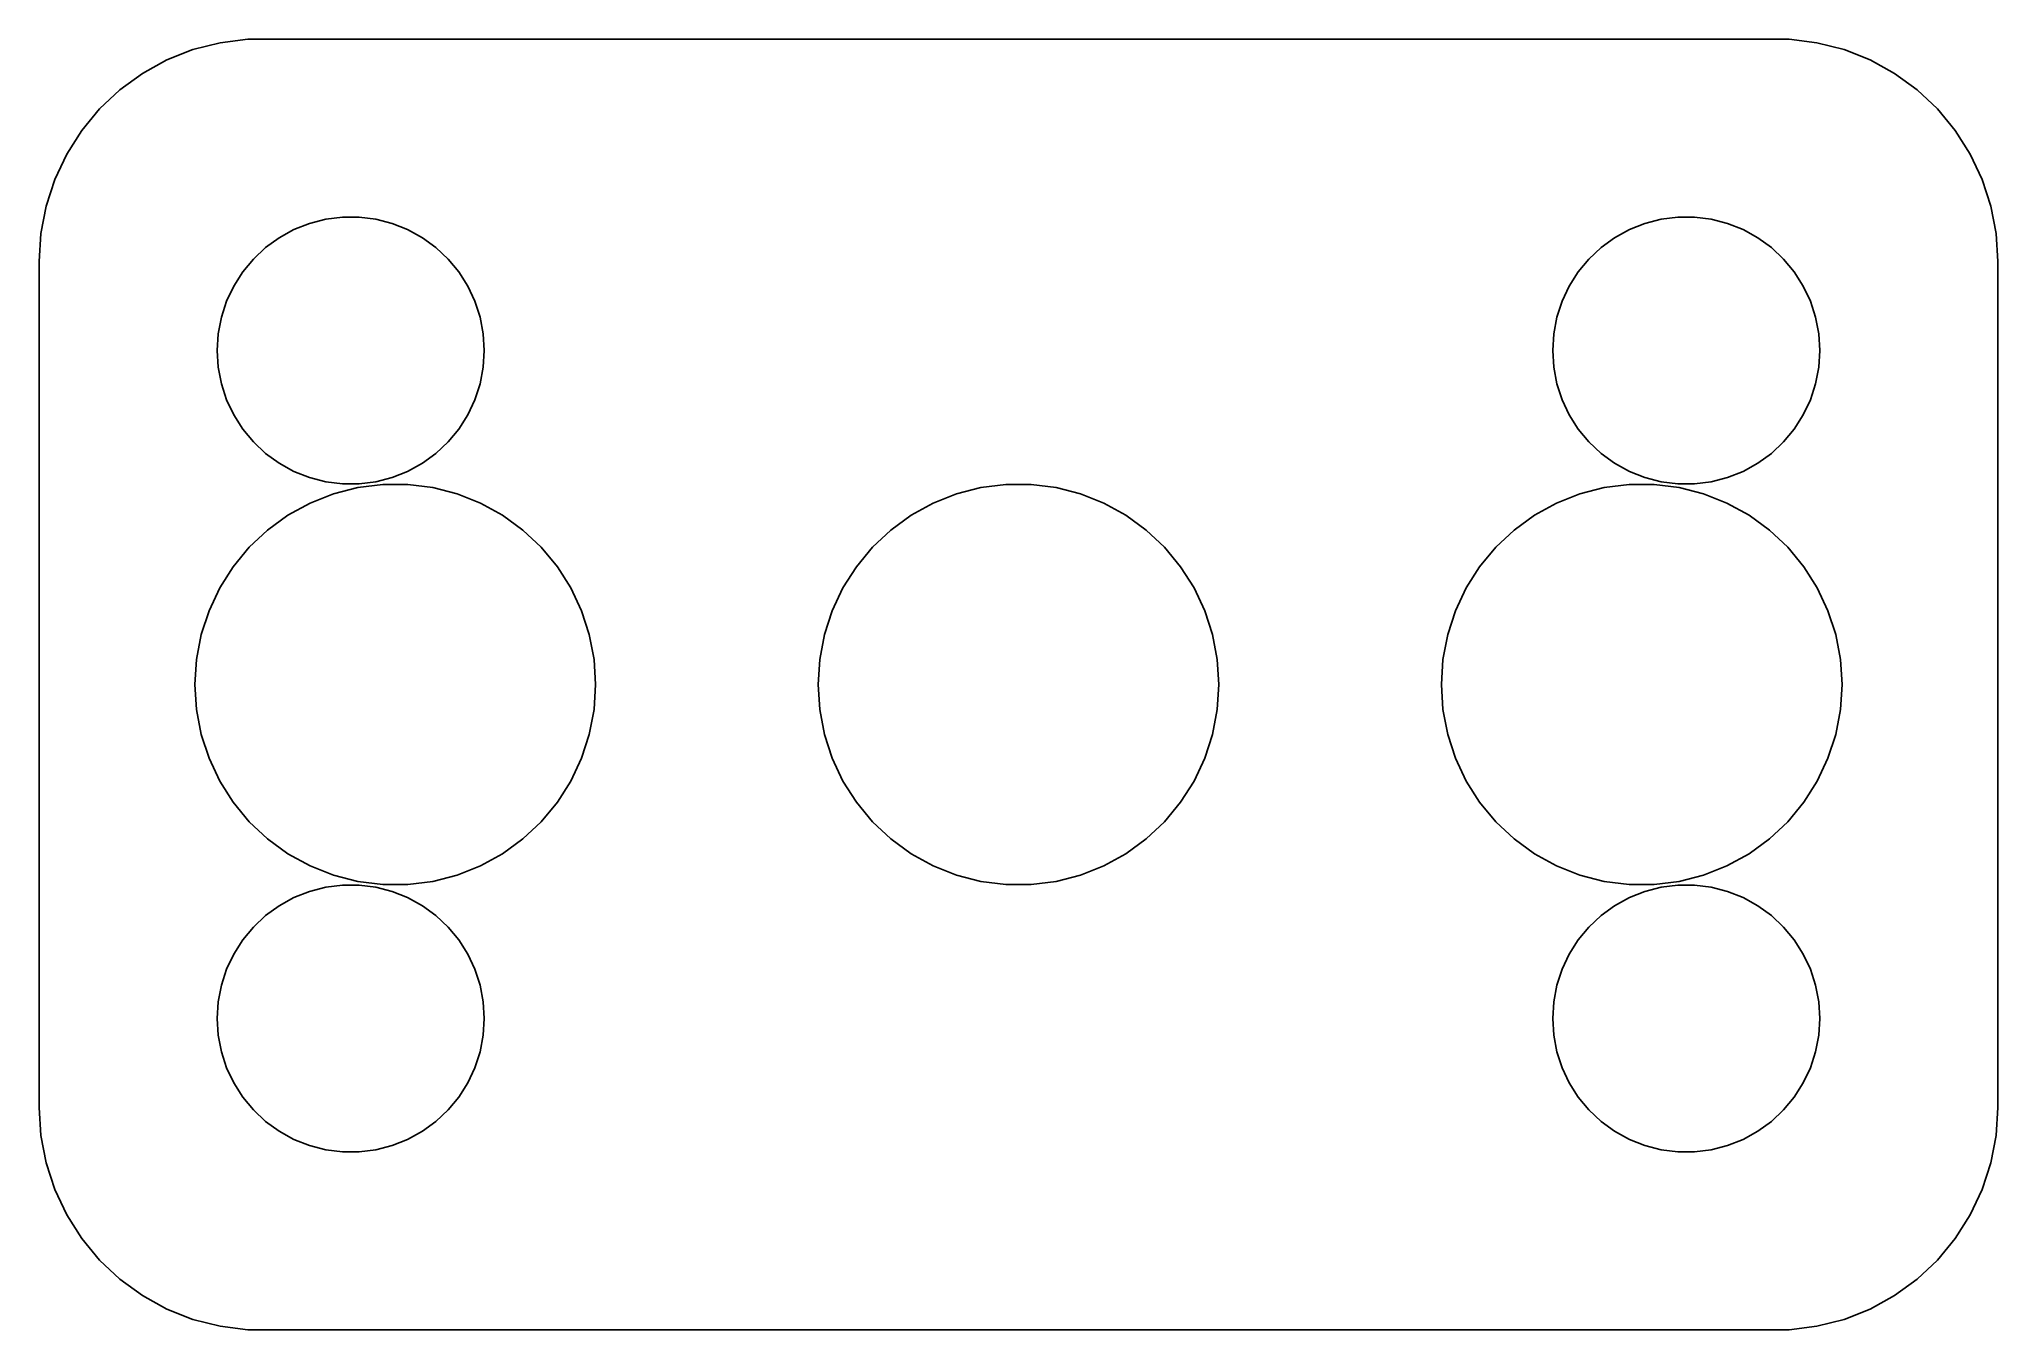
# Model space of a CAD drawing. Header units: metres. Extents: x -22 to 22, y 24.5 to 53.5.
import ezdxf

# ---------------------------------------------------------------- set-up
doc = ezdxf.new("R2010")
doc.units = ezdxf.units.M

msp = doc.modelspace()

# ---------------------------------------------------------------- linework, layer by layer
for p, q in [((-18.5451, 53.2553), (-19.1289, 53.0241)), ((-17.9369, 53.4114), (-18.5451, 53.2553)), ((-17.3139, 53.4901), (-17.9369, 53.4114)), ((17.3139, 53.4901), (-17.3139, 53.4901)), ((17.9369, 53.4114), (17.3139, 53.4901)), ((18.5451, 53.2553), (17.9369, 53.4114)), ((19.1289, 53.0241), (18.5451, 53.2553)), ((-19.1289, 53.0241), (-19.6791, 52.7216)), ((19.6791, 52.7216), (19.1289, 53.0241)), ((-19.6791, 52.7216), (-20.1871, 52.3526)), ((20.1871, 52.3526), (19.6791, 52.7216)), ((-20.6448, 51.9227), (-21.0451, 51.4389)), ((-20.1871, 52.3526), (-20.6448, 51.9227)), ((20.6448, 51.9227), (20.1871, 52.3526)), ((21.0451, 51.4389), (20.6448, 51.9227)), ((-21.0451, 51.4389), (-21.3815, 50.9088)), ((21.3815, 50.9088), (21.0451, 51.4389)), ((-21.3815, 50.9088), (-21.6489, 50.3406)), ((21.6489, 50.3406), (21.3815, 50.9088)), ((-21.6489, 50.3406), (-21.8429, 49.7434)), ((21.8429, 49.7434), (21.6489, 50.3406)), ((-21.8429, 49.7434), (-21.9606, 49.1267)), ((21.9606, 49.1267), (21.8429, 49.7434)), ((-16.2773, 49.2145), (-15.927, 49.3532)), ((-15.927, 49.3532), (-15.5621, 49.4469)), ((-15.5621, 49.4469), (-15.1884, 49.4941)), ((-15.1884, 49.4941), (-14.8116, 49.4941)), ((-14.8116, 49.4941), (-14.4379, 49.4469)), ((-14.4379, 49.4469), (-14.0729, 49.3532)), ((-14.0729, 49.3532), (-13.7227, 49.2145)), ((13.7227, 49.2145), (14.0729, 49.3532)), ((14.0729, 49.3532), (14.4379, 49.4469)), ((14.4379, 49.4469), (14.8116, 49.4941)), ((14.8116, 49.4941), (15.1884, 49.4941)), ((15.1884, 49.4941), (15.5621, 49.4469)), ((15.5621, 49.4469), (15.927, 49.3532)), ((15.927, 49.3532), (16.2773, 49.2145)), ((-21.9606, 49.1267), (-22, 48.5)), ((-16.9123, 48.8115), (-16.6075, 49.033)), ((-16.6075, 49.033), (-16.2773, 49.2145)), ((-13.7227, 49.2145), (-13.3925, 49.033)), ((-13.3925, 49.033), (-13.0877, 48.8115)), ((13.0877, 48.8115), (13.3925, 49.033)), ((13.3925, 49.033), (13.7227, 49.2145)), ((16.2773, 49.2145), (16.6075, 49.033)), ((16.6075, 49.033), (16.9123, 48.8115)), ((22, 48.5), (21.9606, 49.1267)), ((-22, 48.5), (-22, 29.5)), ((-17.427, 48.2634), (-17.1869, 48.5536)), ((-17.1869, 48.5536), (-16.9123, 48.8115)), ((-13.0877, 48.8115), (-12.8131, 48.5536)), ((-12.8131, 48.5536), (-12.5729, 48.2634)), ((12.5729, 48.2634), (12.8131, 48.5536)), ((12.8131, 48.5536), (13.0877, 48.8115)), ((16.9123, 48.8115), (17.1869, 48.5536)), ((17.1869, 48.5536), (17.427, 48.2634)), ((22, 29.5), (22, 48.5)), ((-17.6289, 47.9453), (-17.427, 48.2634)), ((-12.5729, 48.2634), (-12.3711, 47.9453)), ((12.3711, 47.9453), (12.5729, 48.2634)), ((17.427, 48.2634), (17.6289, 47.9453)), ((-17.9057, 47.2461), (-17.7893, 47.6044)), ((-17.7893, 47.6044), (-17.6289, 47.9453)), ((-12.3711, 47.9453), (-12.2107, 47.6044)), ((-12.2107, 47.6044), (-12.0942, 47.2461)), ((12.0942, 47.2461), (12.2107, 47.6044)), ((12.2107, 47.6044), (12.3711, 47.9453)), ((17.6289, 47.9453), (17.7893, 47.6044)), ((17.7893, 47.6044), (17.9057, 47.2461)), ((-17.9763, 46.876), (-17.9057, 47.2461)), ((-12.0942, 47.2461), (-12.0237, 46.876)), ((12.0237, 46.876), (12.0942, 47.2461)), ((17.9057, 47.2461), (17.9763, 46.876)), ((-18, 46.5), (-17.9763, 46.876)), ((-12.0237, 46.876), (-12, 46.5)), ((12, 46.5), (12.0237, 46.876)), ((17.9763, 46.876), (18, 46.5)), ((-17.9763, 46.124), (-18, 46.5)), ((-12, 46.5), (-12.0237, 46.124)), ((12.0237, 46.124), (12, 46.5)), ((18, 46.5), (17.9763, 46.124)), ((-17.9057, 45.7539), (-17.9763, 46.124)), ((-12.0237, 46.124), (-12.0942, 45.7539)), ((12.0942, 45.7539), (12.0237, 46.124)), ((17.9763, 46.124), (17.9057, 45.7539)), ((-17.7893, 45.3956), (-17.9057, 45.7539)), ((-17.6289, 45.0547), (-17.7893, 45.3956)), ((-12.2107, 45.3956), (-12.3711, 45.0547)), ((-12.0942, 45.7539), (-12.2107, 45.3956)), ((12.2107, 45.3956), (12.0942, 45.7539)), ((12.3711, 45.0547), (12.2107, 45.3956)), ((17.7893, 45.3956), (17.6289, 45.0547)), ((17.9057, 45.7539), (17.7893, 45.3956)), ((-17.427, 44.7366), (-17.6289, 45.0547)), ((-12.3711, 45.0547), (-12.5729, 44.7366)), ((12.5729, 44.7366), (12.3711, 45.0547)), ((17.6289, 45.0547), (17.427, 44.7366)), ((-17.1869, 44.4464), (-17.427, 44.7366)), ((-16.9123, 44.1884), (-17.1869, 44.4464)), ((-12.8131, 44.4464), (-13.0877, 44.1884)), ((-12.5729, 44.7366), (-12.8131, 44.4464)), ((12.8131, 44.4464), (12.5729, 44.7366)), ((13.0877, 44.1884), (12.8131, 44.4464)), ((17.1869, 44.4464), (16.9123, 44.1884)), ((17.427, 44.7366), (17.1869, 44.4464)), ((-16.6075, 43.967), (-16.9123, 44.1884)), ((-13.0877, 44.1884), (-13.3925, 43.967)), ((13.3925, 43.967), (13.0877, 44.1884)), ((16.9123, 44.1884), (16.6075, 43.967)), ((-16.2773, 43.7855), (-16.6075, 43.967)), ((-15.927, 43.6468), (-16.2773, 43.7855)), ((-15.5621, 43.5531), (-15.927, 43.6468)), ((-14.0729, 43.6468), (-14.4379, 43.5531)), ((-13.7227, 43.7855), (-14.0729, 43.6468)), ((-13.3925, 43.967), (-13.7227, 43.7855)), ((13.7227, 43.7855), (13.3925, 43.967)), ((14.0729, 43.6468), (13.7227, 43.7855)), ((14.4379, 43.5531), (14.0729, 43.6468)), ((15.927, 43.6468), (15.5621, 43.5531)), ((16.2773, 43.7855), (15.927, 43.6468)), ((16.6075, 43.967), (16.2773, 43.7855)), ((-15.916, 43.0717), (-15.3906, 43.2797)), ((-15.1884, 43.5059), (-15.5621, 43.5531)), ((-15.3906, 43.2797), (-14.8432, 43.4203)), ((-14.8116, 43.5059), (-15.1884, 43.5059)), ((-14.8432, 43.4203), (-14.2825, 43.4911)), ((-14.4379, 43.5531), (-14.8116, 43.5059)), ((-14.2825, 43.4911), (-13.7174, 43.4911)), ((-13.7174, 43.4911), (-13.1568, 43.4203)), ((-13.1568, 43.4203), (-12.6094, 43.2797)), ((-12.6094, 43.2797), (-12.084, 43.0717)), ((-1.916, 43.0717), (-1.39056, 43.2797)), ((-1.39056, 43.2797), (-0.8432, 43.4203)), ((-0.8432, 43.4203), (-0.28255, 43.4911)), ((-0.28255, 43.4911), (0.28255, 43.4911)), ((0.28255, 43.4911), (0.8432, 43.4203)), ((0.8432, 43.4203), (1.39056, 43.2797)), ((1.39056, 43.2797), (1.916, 43.0717)), ((12.084, 43.0717), (12.6094, 43.2797)), ((12.6094, 43.2797), (13.1568, 43.4203)), ((13.1568, 43.4203), (13.7174, 43.4911)), ((13.7174, 43.4911), (14.2825, 43.4911)), ((14.2825, 43.4911), (14.8432, 43.4203)), ((14.8116, 43.5059), (14.4379, 43.5531)), ((15.1884, 43.5059), (14.8116, 43.5059)), ((14.8432, 43.4203), (15.3906, 43.2797)), ((15.5621, 43.5531), (15.1884, 43.5059)), ((15.3906, 43.2797), (15.916, 43.0717)), ((-16.8684, 42.4673), (-16.4112, 42.7995)), ((-16.4112, 42.7995), (-15.916, 43.0717)), ((-12.084, 43.0717), (-11.5888, 42.7995)), ((-11.5888, 42.7995), (-11.1316, 42.4673)), ((-2.86839, 42.4673), (-2.41121, 42.7995)), ((-2.41121, 42.7995), (-1.916, 43.0717)), ((1.916, 43.0717), (2.41121, 42.7995)), ((2.41121, 42.7995), (2.86839, 42.4673)), ((11.1316, 42.4673), (11.5888, 42.7995)), ((11.5888, 42.7995), (12.084, 43.0717)), ((15.916, 43.0717), (16.4112, 42.7995)), ((16.4112, 42.7995), (16.8684, 42.4673)), ((-17.2803, 42.0805), (-16.8684, 42.4673)), ((-11.1316, 42.4673), (-10.7196, 42.0805)), ((-3.28035, 42.0805), (-2.86839, 42.4673)), ((2.86839, 42.4673), (3.28035, 42.0805)), ((10.7196, 42.0805), (11.1316, 42.4673)), ((16.8684, 42.4673), (17.2803, 42.0805)), ((-17.6406, 41.645), (-17.2803, 42.0805)), ((-10.7196, 42.0805), (-10.3594, 41.645)), ((-3.64056, 41.645), (-3.28035, 42.0805)), ((3.28035, 42.0805), (3.64056, 41.645)), ((10.3594, 41.645), (10.7196, 42.0805)), ((17.2803, 42.0805), (17.6406, 41.645)), ((-17.9434, 41.1679), (-17.6406, 41.645)), ((-10.3594, 41.645), (-10.0566, 41.1679)), ((-3.94337, 41.1679), (-3.64056, 41.645)), ((3.64056, 41.645), (3.94337, 41.1679)), ((10.0566, 41.1679), (10.3594, 41.645)), ((17.6406, 41.645), (17.9434, 41.1679)), ((-18.184, 40.6566), (-17.9434, 41.1679)), ((-10.0566, 41.1679), (-9.81599, 40.6566)), ((-4.18399, 40.6566), (-3.94337, 41.1679)), ((3.94337, 41.1679), (4.18399, 40.6566)), ((9.81599, 40.6566), (10.0566, 41.1679)), ((17.9434, 41.1679), (18.184, 40.6566)), ((-18.3586, 40.1191), (-18.184, 40.6566)), ((-9.81599, 40.6566), (-9.64137, 40.1191)), ((-4.35861, 40.1191), (-4.18399, 40.6566)), ((4.18399, 40.6566), (4.35861, 40.1191)), ((9.64137, 40.1191), (9.81599, 40.6566)), ((18.184, 40.6566), (18.3586, 40.1191)), ((-18.4645, 39.564), (-18.3586, 40.1191)), ((-9.64137, 40.1191), (-9.53548, 39.564)), ((-4.46451, 39.564), (-4.35861, 40.1191)), ((4.35861, 40.1191), (4.46451, 39.564)), ((9.53548, 39.564), (9.64137, 40.1191)), ((18.3586, 40.1191), (18.4645, 39.564)), ((-18.5, 39), (-18.4645, 39.564)), ((-9.53548, 39.564), (-9.5, 39)), ((-4.5, 39), (-4.46451, 39.564)), ((4.46451, 39.564), (4.5, 39)), ((9.5, 39), (9.53548, 39.564)), ((18.4645, 39.564), (18.5, 39)), ((-18.4645, 38.436), (-18.5, 39)), ((-9.5, 39), (-9.53548, 38.436)), ((-4.46451, 38.436), (-4.5, 39)), ((4.5, 39), (4.46451, 38.436)), ((9.53548, 38.436), (9.5, 39)), ((18.5, 39), (18.4645, 38.436)), ((-18.3586, 37.8809), (-18.4645, 38.436)), ((-9.53548, 38.436), (-9.64137, 37.8809)), ((-4.35861, 37.8809), (-4.46451, 38.436)), ((4.46451, 38.436), (4.35861, 37.8809)), ((9.64137, 37.8809), (9.53548, 38.436)), ((18.4645, 38.436), (18.3586, 37.8809)), ((-18.184, 37.3434), (-18.3586, 37.8809)), ((-9.64137, 37.8809), (-9.81599, 37.3434)), ((-4.18399, 37.3434), (-4.35861, 37.8809)), ((4.35861, 37.8809), (4.18399, 37.3434)), ((9.81599, 37.3434), (9.64137, 37.8809)), ((18.3586, 37.8809), (18.184, 37.3434)), ((-17.9434, 36.8321), (-18.184, 37.3434)), ((-9.81599, 37.3434), (-10.0566, 36.8321)), ((-3.94337, 36.8321), (-4.18399, 37.3434)), ((4.18399, 37.3434), (3.94337, 36.8321)), ((10.0566, 36.8321), (9.81599, 37.3434)), ((18.184, 37.3434), (17.9434, 36.8321)), ((-17.6406, 36.355), (-17.9434, 36.8321)), ((-10.0566, 36.8321), (-10.3594, 36.355)), ((-3.64056, 36.355), (-3.94337, 36.8321)), ((3.94337, 36.8321), (3.64056, 36.355)), ((10.3594, 36.355), (10.0566, 36.8321)), ((17.9434, 36.8321), (17.6406, 36.355)), ((-17.2803, 35.9195), (-17.6406, 36.355)), ((-10.3594, 36.355), (-10.7196, 35.9195)), ((-3.28035, 35.9195), (-3.64056, 36.355)), ((3.64056, 36.355), (3.28035, 35.9195)), ((10.7196, 35.9195), (10.3594, 36.355)), ((17.6406, 36.355), (17.2803, 35.9195)), ((-16.8684, 35.5327), (-17.2803, 35.9195)), ((-10.7196, 35.9195), (-11.1316, 35.5327)), ((-2.86839, 35.5327), (-3.28035, 35.9195)), ((3.28035, 35.9195), (2.86839, 35.5327)), ((11.1316, 35.5327), (10.7196, 35.9195)), ((17.2803, 35.9195), (16.8684, 35.5327)), ((-16.4112, 35.2005), (-16.8684, 35.5327)), ((-15.916, 34.9283), (-16.4112, 35.2005)), ((-11.5888, 35.2005), (-12.084, 34.9283)), ((-11.1316, 35.5327), (-11.5888, 35.2005)), ((-2.41121, 35.2005), (-2.86839, 35.5327)), ((-1.916, 34.9283), (-2.41121, 35.2005)), ((2.41121, 35.2005), (1.916, 34.9283)), ((2.86839, 35.5327), (2.41121, 35.2005)), ((11.5888, 35.2005), (11.1316, 35.5327)), ((12.084, 34.9283), (11.5888, 35.2005)), ((16.4112, 35.2005), (15.916, 34.9283)), ((16.8684, 35.5327), (16.4112, 35.2005)), ((-15.3906, 34.7203), (-15.916, 34.9283)), ((-12.084, 34.9283), (-12.6094, 34.7203)), ((-1.39056, 34.7203), (-1.916, 34.9283)), ((1.916, 34.9283), (1.39056, 34.7203)), ((12.6094, 34.7203), (12.084, 34.9283)), ((15.916, 34.9283), (15.3906, 34.7203)), ((-16.2773, 34.2145), (-15.927, 34.3532)), ((-15.927, 34.3532), (-15.5621, 34.4469)), ((-15.5621, 34.4469), (-15.1884, 34.4941)), ((-14.8432, 34.5797), (-15.3906, 34.7203)), ((-15.1884, 34.4941), (-14.8116, 34.4941)), ((-14.2825, 34.5089), (-14.8432, 34.5797)), ((-14.8116, 34.4941), (-14.4379, 34.4469)), ((-14.4379, 34.4469), (-14.0729, 34.3532)), ((-13.7174, 34.5089), (-14.2825, 34.5089)), ((-14.0729, 34.3532), (-13.7227, 34.2145)), ((-13.1568, 34.5797), (-13.7174, 34.5089)), ((-12.6094, 34.7203), (-13.1568, 34.5797)), ((-0.8432, 34.5797), (-1.39056, 34.7203)), ((-0.28255, 34.5089), (-0.8432, 34.5797)), ((0.28255, 34.5089), (-0.28255, 34.5089)), ((0.8432, 34.5797), (0.28255, 34.5089)), ((1.39056, 34.7203), (0.8432, 34.5797)), ((13.1568, 34.5797), (12.6094, 34.7203)), ((13.7174, 34.5089), (13.1568, 34.5797)), ((14.2825, 34.5089), (13.7174, 34.5089)), ((13.7227, 34.2145), (14.0729, 34.3532)), ((14.0729, 34.3532), (14.4379, 34.4469)), ((14.8432, 34.5797), (14.2825, 34.5089)), ((14.4379, 34.4469), (14.8116, 34.4941)), ((14.8116, 34.4941), (15.1884, 34.4941)), ((15.3906, 34.7203), (14.8432, 34.5797)), ((15.1884, 34.4941), (15.5621, 34.4469)), ((15.5621, 34.4469), (15.927, 34.3532)), ((15.927, 34.3532), (16.2773, 34.2145)), ((-16.9123, 33.8116), (-16.6075, 34.033)), ((-16.6075, 34.033), (-16.2773, 34.2145)), ((-13.7227, 34.2145), (-13.3925, 34.033)), ((-13.3925, 34.033), (-13.0877, 33.8116)), ((13.0877, 33.8116), (13.3925, 34.033)), ((13.3925, 34.033), (13.7227, 34.2145)), ((16.2773, 34.2145), (16.6075, 34.033)), ((16.6075, 34.033), (16.9123, 33.8116)), ((-17.427, 33.2634), (-17.1869, 33.5536)), ((-17.1869, 33.5536), (-16.9123, 33.8116)), ((-13.0877, 33.8116), (-12.8131, 33.5536)), ((-12.8131, 33.5536), (-12.5729, 33.2634)), ((12.5729, 33.2634), (12.8131, 33.5536)), ((12.8131, 33.5536), (13.0877, 33.8116)), ((16.9123, 33.8116), (17.1869, 33.5536)), ((17.1869, 33.5536), (17.427, 33.2634)), ((-17.6289, 32.9453), (-17.427, 33.2634)), ((-12.5729, 33.2634), (-12.3711, 32.9453)), ((12.3711, 32.9453), (12.5729, 33.2634)), ((17.427, 33.2634), (17.6289, 32.9453)), ((-17.9057, 32.2461), (-17.7893, 32.6044)), ((-17.7893, 32.6044), (-17.6289, 32.9453)), ((-12.3711, 32.9453), (-12.2107, 32.6044)), ((-12.2107, 32.6044), (-12.0942, 32.2461)), ((12.0942, 32.2461), (12.2107, 32.6044)), ((12.2107, 32.6044), (12.3711, 32.9453)), ((17.6289, 32.9453), (17.7893, 32.6044)), ((17.7893, 32.6044), (17.9057, 32.2461)), ((-17.9763, 31.876), (-17.9057, 32.2461)), ((-12.0942, 32.2461), (-12.0237, 31.876)), ((12.0237, 31.876), (12.0942, 32.2461)), ((17.9057, 32.2461), (17.9763, 31.876)), ((-18, 31.5), (-17.9763, 31.876)), ((-12.0237, 31.876), (-12, 31.5)), ((12, 31.5), (12.0237, 31.876)), ((17.9763, 31.876), (18, 31.5)), ((-17.9763, 31.124), (-18, 31.5)), ((-12, 31.5), (-12.0237, 31.124)), ((12.0237, 31.124), (12, 31.5)), ((18, 31.5), (17.9763, 31.124)), ((-17.9057, 30.7539), (-17.9763, 31.124)), ((-12.0237, 31.124), (-12.0942, 30.7539)), ((12.0942, 30.7539), (12.0237, 31.124)), ((17.9763, 31.124), (17.9057, 30.7539)), ((-17.7893, 30.3956), (-17.9057, 30.7539)), ((-17.6289, 30.0547), (-17.7893, 30.3956)), ((-12.2107, 30.3956), (-12.3711, 30.0547)), ((-12.0942, 30.7539), (-12.2107, 30.3956)), ((12.2107, 30.3956), (12.0942, 30.7539)), ((12.3711, 30.0547), (12.2107, 30.3956)), ((17.7893, 30.3956), (17.6289, 30.0547)), ((17.9057, 30.7539), (17.7893, 30.3956)), ((-17.427, 29.7366), (-17.6289, 30.0547)), ((-12.3711, 30.0547), (-12.5729, 29.7366)), ((12.5729, 29.7366), (12.3711, 30.0547)), ((17.6289, 30.0547), (17.427, 29.7366)), ((-22, 29.5), (-21.9606, 28.8733)), ((-17.1869, 29.4464), (-17.427, 29.7366)), ((-12.5729, 29.7366), (-12.8131, 29.4464)), ((12.8131, 29.4464), (12.5729, 29.7366)), ((17.427, 29.7366), (17.1869, 29.4464)), ((21.9606, 28.8733), (22, 29.5)), ((-16.9123, 29.1885), (-17.1869, 29.4464)), ((-16.6075, 28.967), (-16.9123, 29.1885)), ((-13.0877, 29.1885), (-13.3925, 28.967)), ((-12.8131, 29.4464), (-13.0877, 29.1885)), ((13.0877, 29.1885), (12.8131, 29.4464)), ((13.3925, 28.967), (13.0877, 29.1885)), ((16.9123, 29.1885), (16.6075, 28.967)), ((17.1869, 29.4464), (16.9123, 29.1885)), ((-21.9606, 28.8733), (-21.8429, 28.2566)), ((-16.2773, 28.7855), (-16.6075, 28.967)), ((-15.927, 28.6468), (-16.2773, 28.7855)), ((-15.5621, 28.5531), (-15.927, 28.6468)), ((-14.0729, 28.6468), (-14.4379, 28.5531)), ((-13.7227, 28.7855), (-14.0729, 28.6468)), ((-13.3925, 28.967), (-13.7227, 28.7855)), ((13.7227, 28.7855), (13.3925, 28.967)), ((14.0729, 28.6468), (13.7227, 28.7855)), ((14.4379, 28.5531), (14.0729, 28.6468)), ((15.927, 28.6468), (15.5621, 28.5531)), ((16.2773, 28.7855), (15.927, 28.6468)), ((16.6075, 28.967), (16.2773, 28.7855)), ((21.8429, 28.2566), (21.9606, 28.8733)), ((-21.8429, 28.2566), (-21.6489, 27.6594)), ((-15.1884, 28.5059), (-15.5621, 28.5531)), ((-14.8116, 28.5059), (-15.1884, 28.5059)), ((-14.4379, 28.5531), (-14.8116, 28.5059)), ((14.8116, 28.5059), (14.4379, 28.5531)), ((15.1884, 28.5059), (14.8116, 28.5059)), ((15.5621, 28.5531), (15.1884, 28.5059)), ((21.6489, 27.6594), (21.8429, 28.2566)), ((-21.6489, 27.6594), (-21.3815, 27.0912)), ((21.3815, 27.0912), (21.6489, 27.6594)), ((-21.3815, 27.0912), (-21.0451, 26.5611)), ((21.0451, 26.5611), (21.3815, 27.0912)), ((-21.0451, 26.5611), (-20.6448, 26.0773)), ((20.6448, 26.0773), (21.0451, 26.5611)), ((-20.6448, 26.0773), (-20.1871, 25.6474)), ((20.1871, 25.6474), (20.6448, 26.0773)), ((-20.1871, 25.6474), (-19.6791, 25.2784)), ((19.6791, 25.2784), (20.1871, 25.6474)), ((-19.6791, 25.2784), (-19.1289, 24.9759)), ((19.1289, 24.9759), (19.6791, 25.2784)), ((-19.1289, 24.9759), (-18.5451, 24.7447)), ((-18.5451, 24.7447), (-17.9369, 24.5886)), ((17.9369, 24.5886), (18.5451, 24.7447)), ((18.5451, 24.7447), (19.1289, 24.9759)), ((-17.9369, 24.5886), (-17.3139, 24.5099)), ((-17.3139, 24.5099), (17.3139, 24.5099)), ((17.3139, 24.5099), (17.9369, 24.5886))]:
    msp.add_line(p, q)

doc.saveas('drawing.dxf')
